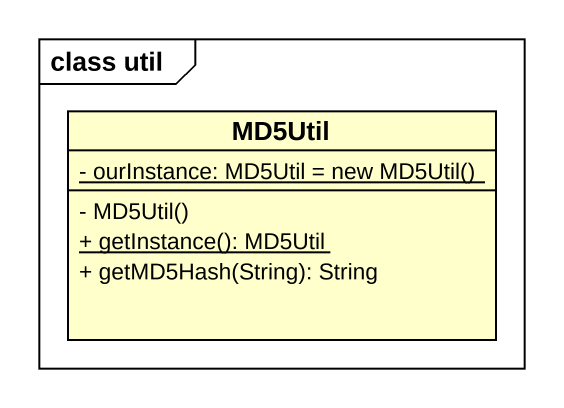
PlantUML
@startuml
mainframe class util
hide circle
hide empty members
skinparam classAttributeIconSize 0
class MD5Util {
  {static} {field} - ourInstance: MD5Util = new MD5Util()
  - MD5Util()
  {static} + getInstance(): MD5Util
  + getMD5Hash(String): String
}
@enduml
